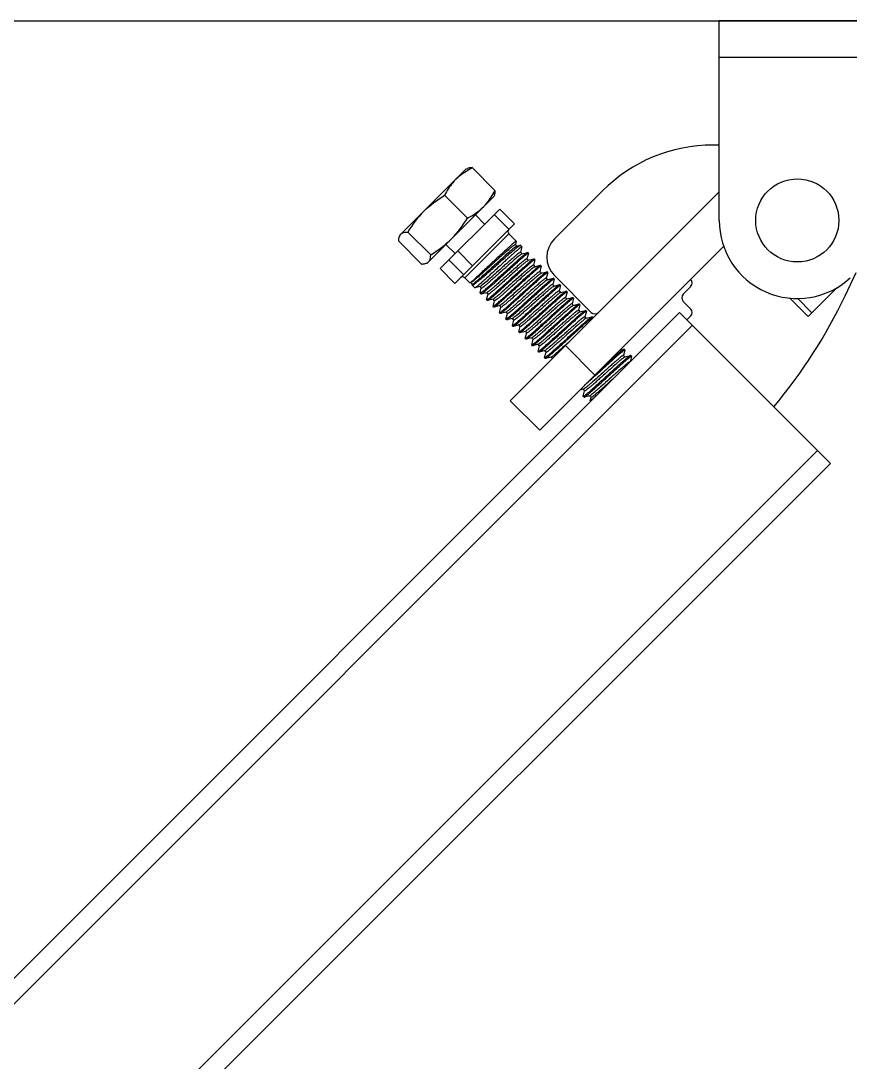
# Model space of a CAD drawing. Extents: x 27938 to 1507990, y 110129 to 923079.
# Drawn here: x 486542 to 487845, y 367902 to 369538 of the extents above; entities that cross this region are included whole.
import ezdxf

# ---------------------------------------------------------------- set-up
doc = ezdxf.new("R2010")
doc.units = 0
doc.header["$LTSCALE"] = 1000
doc.header["$MEASUREMENT"] = 0
doc.layers.add('BZ', color=2, linetype='Continuous')

msp = doc.modelspace()

# ---------------------------------------------------------------- linework, layer by layer
for p, q in [((487639.8, 369224.3), (487639.8, 369537.9)), ((488334.9, 369537.9), (487639.8, 369537.9)), ((487639.8, 369480.7), (488222.2, 369480.7)), ((487639.8, 369342.8), (487629.8, 369342.8)), ((487137.9, 369201.1), (487242, 369305.2)), ((487242, 369305.2), (487244.4, 369306.1)), ((487251.5, 369307.2), (487287.3, 369271.3)), ((487181.3, 369157.8), (487285.4, 369261.8)), ((487208.2, 369263.8), (487244, 369228)), ((487286.3, 369264.2), (487285.4, 369261.8)), ((487639.8, 369269.3), (487311.4, 368940.9)), ((487456.4, 369271), (487380.8, 369195.4)), ((487294.7, 369242.2), (487200.9, 369148.5)), ((487256.5, 369232.9), (487270.9, 369218.5)), ((487286.2, 369233.8), (487309.3, 369210.6)), ((487294.7, 369242.2), (487317.8, 369219.1)), ((487224.1, 369125.4), (487317.8, 369219.1)), ((487137.9, 369201.1), (487137.1, 369198.8)), ((487150.4, 369206.1), (487186.3, 369170.3)), ((487309.1, 369203.4), (487239.7, 369134.1)), ((487320.7, 369191.8), (487309.1, 369203.4)), ((487136, 369191.7), (487171.9, 369155.8)), ((487210.2, 369186.7), (487224.7, 369172.2)), ((487319.2, 369186.4), (487321.7, 369183.9)), ((487320.7, 369191.7), (487319.3, 369186.3)), ((487320.7, 369191.7), (487320.7, 369191.8)), ((487321.5, 369183.9), (487326.9, 369185.3)), ((487326.9, 369185.3), (487327.3, 369185.3)), ((487329.7, 369182.9), (487327.3, 369185.3)), ((487329.7, 369182.6), (487327.4, 369174.2)), ((487329.7, 369182.6), (487329.7, 369182.9)), ((487357.7, 368894.7), (487646.8, 369183.8)), ((487228.8, 369176.4), (487252, 369153.2)), ((487327.3, 369174.2), (487329.8, 369171.8)), ((487329.6, 369171.7), (487338.3, 369174)), ((487337.5, 369164.1), (487339.9, 369161.6)), ((487339.8, 369172.5), (487337.6, 369164.1)), ((487338.3, 369174), (487338.5, 369174)), ((487339.8, 369172.7), (487338.5, 369174)), ((487339.7, 369161.6), (487348.4, 369163.9)), ((487339.8, 369172.5), (487339.8, 369172.7)), ((487348.4, 369163.9), (487348.7, 369163.9)), ((487349.9, 369162.6), (487348.7, 369163.9)), ((487178.9, 369156.9), (487181.3, 369157.8)), ((487200.9, 369148.5), (487224.1, 369125.4)), ((487214.8, 369162.4), (487238, 369139.2)), ((487347.6, 369154), (487350, 369151.5)), ((487349.9, 369162.4), (487347.7, 369154)), ((487349.8, 369151.5), (487358.5, 369153.8)), ((487349.9, 369162.4), (487349.9, 369162.6)), ((487360.1, 369152.3), (487357.8, 369143.8)), ((487358.5, 369153.8), (487358.8, 369153.8)), ((487360, 369152.5), (487358.8, 369153.8)), ((487360.1, 369152.3), (487360, 369152.5)), ((487247.7, 369126), (487239.7, 369134.1)), ((487357.7, 369143.9), (487360.2, 369141.4)), ((487359.9, 369141.3), (487368.7, 369143.7)), ((487367.8, 369133.7), (487370.3, 369131.3)), ((487370.2, 369142.1), (487367.9, 369133.7)), ((487368.7, 369143.7), (487368.9, 369143.6)), ((487370.2, 369142.4), (487368.9, 369143.6)), ((487370.1, 369131.2), (487378.8, 369133.5)), ((487370.2, 369142.1), (487370.2, 369142.4)), ((487380.3, 369132), (487378, 369123.6)), ((487378.8, 369133.5), (487379, 369133.5)), ((487380.3, 369132.3), (487379, 369133.5)), ((487380.3, 369132), (487380.3, 369132.3)), ((487380.8, 369137.5), (487438.6, 369079.7)), ((487837.5, 369105.9), (487855, 369142.7)), ((487247.8, 369126), (487247.7, 369126)), ((487249.4, 369126.4), (487247.8, 369126)), ((487251.7, 369123.9), (487249.2, 369126.4)), ((487251.3, 369122.9), (487251.6, 369123.9)), ((487251.3, 369122.9), (487251.3, 369122.4)), ((487255.5, 369118.2), (487251.3, 369122.4)), ((487255.7, 369118.2), (487255.5, 369118.2)), ((487263.6, 369120.3), (487255.7, 369118.2)), ((487265.9, 369117.8), (487263.4, 369120.3)), ((487263.8, 369110.3), (487265.8, 369117.9)), ((487341.7, 369118.2), (487323.7, 369101.8)), ((487377.9, 369123.6), (487380.4, 369121.2)), ((487380.2, 369121.1), (487380.1, 369121.1)), ((487380.2, 369121.1), (487388.9, 369123.4)), ((487390.4, 369121.9), (487388.2, 369113.5)), ((487388.9, 369123.4), (487389.1, 369123.4)), ((487390.4, 369122.1), (487389.1, 369123.4)), ((487390.4, 369121.9), (487390.4, 369122.1)), ((487594.8, 369120.2), (487583.2, 369108.6)), ((487779.3, 369073.5), (487824.9, 369119)), ((487263.8, 369110.3), (487263.8, 369110)), ((487265.4, 369108.4), (487263.8, 369110)), ((487274.3, 369110.7), (487265.6, 369108.4)), ((487276.5, 369108.2), (487274.1, 369110.7)), ((487274.2, 369099.8), (487276.4, 369108.2)), ((487274.2, 369099.8), (487274.2, 369099.6)), ((487275.5, 369098.3), (487274.2, 369099.6)), ((487275.7, 369098.3), (487275.5, 369098.3)), ((487284.4, 369100.6), (487275.7, 369098.3)), ((487286.7, 369098.1), (487284.2, 369100.6)), ((487284.3, 369089.7), (487286.6, 369098.1)), ((487284.6, 369100.7), (487284.4, 369100.6)), ((487332.6, 369093), (487350.5, 369109.3)), ((487388.1, 369113.5), (487390.5, 369111)), ((487390.3, 369111), (487399, 369113.3)), ((487398.2, 369103.4), (487400.6, 369100.9)), ((487400.5, 369111.8), (487398.3, 369103.4)), ((487399, 369113.3), (487399.3, 369113.3)), ((487400.5, 369112), (487399.3, 369113.3)), ((487400.4, 369100.9), (487409.1, 369103.2)), ((487400.5, 369111.8), (487400.5, 369112)), ((487410.7, 369101.7), (487408.4, 369093.2)), ((487409.1, 369103.2), (487409.4, 369103.2)), ((487410.6, 369101.9), (487409.4, 369103.2)), ((487410.7, 369101.7), (487410.6, 369101.9)), ((487750.2, 369102.6), (487779.3, 369073.5)), ((487762.5, 369101.9), (487785.1, 369079.2)), ((487284.3, 369089.7), (487284.3, 369089.4)), ((487285.6, 369088.2), (487284.3, 369089.4)), ((487285.8, 369088.2), (487285.6, 369088.2)), ((487294.5, 369090.5), (487285.8, 369088.2)), ((487296.8, 369088), (487294.3, 369090.4)), ((487294.4, 369079.6), (487296.7, 369088)), ((487408.3, 369093.3), (487410.8, 369090.8)), ((487410.5, 369090.8), (487419.3, 369093.1)), ((487418.4, 369083.1), (487420.9, 369080.7)), ((487420.8, 369091.5), (487418.5, 369083.1)), ((487419.3, 369093.1), (487419.5, 369093.1)), ((487420.8, 369091.8), (487419.5, 369093.1)), ((487420.7, 369080.6), (487429.4, 369083)), ((487420.8, 369091.5), (487420.8, 369091.8)), ((487430.9, 369081.4), (487428.6, 369073)), ((487429.4, 369083), (487429.6, 369082.9)), ((487430.9, 369081.7), (487429.6, 369082.9)), ((487583.2, 369097.1), (487594.8, 369085.5)), ((485000.1, 366502.4), (487577.4, 369079.7)), ((487294.4, 369079.6), (487294.5, 369079.3)), ((487295.7, 369078.1), (487294.5, 369079.3)), ((487296, 369078), (487295.7, 369078.1)), ((487304.6, 369080.4), (487296, 369078)), ((487306.9, 369077.9), (487304.4, 369080.3)), ((487304.6, 369069.4), (487306.8, 369077.9)), ((487304.6, 369069.4), (487304.6, 369069.2)), ((487305.8, 369067.9), (487304.6, 369069.2)), ((487306.1, 369067.9), (487305.8, 369067.9)), ((487314.8, 369070.3), (487306.1, 369067.9)), ((487317, 369067.7), (487314.6, 369070.2)), ((487314.7, 369059.3), (487316.9, 369067.8)), ((487428.5, 369073), (487431, 369070.6)), ((487430.8, 369070.5), (487430.5, 369070.4)), ((487430.8, 369070.5), (487439.5, 369072.8)), ((487439.5, 369072.8), (487439.7, 369072.8)), ((487441, 369071.6), (487439.7, 369072.8)), ((487441, 369071.3), (487440.7, 369070.2)), ((487441, 369071.3), (487441, 369071.6)), ((487814.5, 368842.6), (487577.4, 369079.7)), ((487594.8, 369073.9), (487589, 369068.1)), ((485020.4, 366482.2), (487597.6, 369059.5)), ((487314.7, 369059.3), (487314.7, 369059.1)), ((487316, 369057.8), (487314.7, 369059.1)), ((487316.2, 369057.8), (487316, 369057.8)), ((487324.9, 369060.1), (487316.2, 369057.8)), ((487327.1, 369057.6), (487324.7, 369060.1)), ((487324.8, 369049.2), (487327, 369057.7)), ((487324.8, 369049.2), (487324.8, 369049)), ((487326.1, 369047.7), (487324.8, 369049)), ((487335, 369050), (487326.3, 369047.7)), ((487337.2, 369047.5), (487334.8, 369050)), ((487326.3, 369047.7), (487326.1, 369047.7)), ((487334.9, 369039.1), (487337.2, 369047.5)), ((487334.9, 369039.1), (487334.9, 369038.8)), ((487336.2, 369037.6), (487334.9, 369038.8)), ((487336.4, 369037.6), (487336.2, 369037.6)), ((487345.1, 369039.9), (487336.4, 369037.6)), ((487347.4, 369037.4), (487344.9, 369039.8)), ((487345, 369029), (487347.3, 369037.4)), ((487345.4, 369040), (487345.1, 369039.9)), ((487345, 369029), (487345, 369028.7)), ((487346.3, 369027.5), (487345, 369028.7)), ((487346.6, 369027.4), (487346.3, 369027.5)), ((487355.2, 369029.8), (487346.6, 369027.4)), ((487357.5, 369027.3), (487355, 369029.7)), ((487355.1, 369018.8), (487357.4, 369027.3)), ((487355.1, 369018.8), (487355.2, 369018.6)), ((487356.4, 369017.3), (487355.2, 369018.6)), ((487356.7, 369017.3), (487356.4, 369017.3)), ((487365.4, 369019.7), (487356.7, 369017.3)), ((487367.6, 369017.2), (487365.2, 369019.6)), ((487365.3, 369008.7), (487367.5, 369017.2)), ((487444.4, 368981.4), (487398.1, 369027.7)), ((487483.5, 369020.5), (487484.7, 369020.8)), ((487484.7, 369020.8), (487490.1, 369022.2)), ((487491.6, 369020.7), (487489.3, 369012.3)), ((487490.1, 369022.2), (487490.3, 369022.2)), ((487491.6, 369021), (487490.3, 369022.2)), ((487491.6, 369020.7), (487491.6, 369021)), ((487365.3, 369008.7), (487365.3, 369008.5)), ((487366.5, 369007.2), (487365.3, 369008.5)), ((487366.8, 369007.2), (487366.5, 369007.2)), ((487375.5, 369009.5), (487366.8, 369007.2)), ((487377.6, 369007.1), (487375.3, 369009.5)), ((487489.3, 369012.3), (487491.7, 369009.9)), ((487491.5, 369009.8), (487500.2, 369012.1)), ((487501.7, 369010.6), (487499.5, 369002.2)), ((487500.2, 369012.1), (487500, 369012.1)), ((487500.4, 369012.1), (487500.2, 369012.1)), ((487501.7, 369010.8), (487500.4, 369012.1)), ((487501.7, 369010.8), (487501.7, 369010.6)), ((487463.1, 368996.7), (487446.2, 368981.3)), ((487452.6, 368989.6), (487461.8, 368998)), ((487446.2, 368981.3), (487445.2, 368980.5)), ((487426.1, 368958.9), (487420.4, 368957.4)), ((487428.3, 368956.4), (487425.9, 368958.9)), ((487426, 368948), (487428.2, 368956.5)), ((487357.7, 368894.7), (487311.4, 368940.9)), ((487426, 368947.8), (487426, 368948)), ((487427.3, 368946.5), (487426, 368947.8)), ((487427.3, 368946.5), (487427.5, 368946.5)), ((487436.2, 368948.8), (487427.5, 368946.5)), ((487438.4, 368946.3), (487436, 368948.8)), ((487436.4, 368948.9), (487436.2, 368948.8)), ((487436.9, 368941), (487438.4, 368946.3)), ((487436.9, 368941), (487437, 368940.9)), ((487438.6, 368940.9), (487437, 368940.9)), ((485217, 366285.6), (487794.2, 368862.9)), ((485237.2, 366265.4), (487814.5, 368842.6))]:
    msp.add_line(p, q)
msp.add_circle((487762.4, 369224.3), 65.3)
for centre, radius, start, end in [((487629.9, 369097.5), 245.3, 90.0086, 135), ((487762.4, 369224.3), 122.7, 180, 312.6204), ((487312.6, 369206.9), 4.91, 135, 225), ((487409.7, 369166.5), 40.9, 135, 225), ((487236.2, 369130.6), 4.91, 45, 135), ((487589, 369126), 8.18, 315, 45), ((487589, 369102.9), 8.18, 135, 225), ((487098.9, 369457), 817.8, 320.0192, 334.5723), ((487589, 369079.7), 8.18, 315, 45), ((487444.4, 369085.5), 8.18, 225, 315), ((484462.9, 372319.8), 4410.1, 311.7193, 311.8446), ((489333.5, 366938.8), 2782.7, 132.0736, 132.2686)]:
    msp.add_arc(centre, radius, start, end)
for points, knots in [([(487226.1, 369289.3), (487227.9, 369291.1), (487235.6, 369298.1), (487244.5, 369303.6), (487251.5, 369307.2)], [0, 0, 0, 0, 0.248254, 1, 1, 1, 1]), ([(487251.5, 369307.2), (487250.8, 369307.1), (487248.4, 369307), (487246, 369306.7), (487244.3, 369306.1)], [0, 0, 0, 0, 0.270862, 1, 1, 1, 1]), ([(487226.1, 369289.3), (487224.2, 369287.4), (487217.2, 369279.7), (487211.7, 369270.8), (487208.2, 369263.8)], [0, 0, 0, 0, 0.248254, 1, 1, 1, 1]), ([(487269.4, 369245.9), (487271.3, 369247.7), (487278.3, 369255.4), (487283.8, 369264.3), (487287.3, 369271.3)], [0, 0, 0, 0, 0.248254, 1, 1, 1, 1]), ([(487287.3, 369271.3), (487287.3, 369270.6), (487287.2, 369268.2), (487286.8, 369265.8), (487286.2, 369264.2)], [0, 0, 0, 0, 0.270862, 1, 1, 1, 1]), ([(487244, 369228), (487246.4, 369229.2), (487255.5, 369234.1), (487263.9, 369240.4), (487269.4, 369245.9)], [0, 0, 0, 0, 0.25305, 1, 1, 1, 1]), ([(487136, 369191.7), (487136, 369192.3), (487136.1, 369194.8), (487136.5, 369197.2), (487137.1, 369198.8)], [0, 0, 0, 0, 0.270862, 1, 1, 1, 1]), ([(487137.1, 369198.8), (487137.2, 369199.2), (487137.8, 369200.6), (487138.7, 369201.9), (487139.5, 369202.7)], [0, 0, 0, 0, 0.261173, 1, 1, 1, 1]), ([(487139.5, 369202.7), (487140.1, 369203.3), (487143.3, 369205.6), (487147.4, 369206.1), (487150.4, 369206.1)], [0, 0, 0, 0, 0.22235, 1, 1, 1, 1]), ([(487319.2, 369186.4), (487319.1, 369186.4), (487318.7, 369186.3), (487318.2, 369186), (487317.2, 369185.4), (487315.4, 369184.1), (487312.5, 369181.7), (487308.3, 369178.1), (487303.3, 369173.7), (487297.6, 369168.6), (487291.4, 369163), (487285, 369157.2), (487278.6, 369151.4), (487272.4, 369145.8), (487266.6, 369140.7), (487261.5, 369136.1), (487257.1, 369132.3), (487253.6, 369129.4), (487251.2, 369127.5), (487249.9, 369126.6), (487249.4, 369126.4)], [0, 0, 0, 0, 0.003403, 0.010859, 0.022763, 0.03908, 0.084361, 0.145013, 0.218706, 0.302631, 0.393625, 0.488307, 0.583205, 0.674888, 0.760095, 0.835845, 0.89954, 0.949057, 0.982826, 1, 1, 1, 1]), ([(487320.6, 369183.5), (487319.9, 369183), (487318.1, 369181.7), (487313.3, 369177.8), (487305.5, 369170.9), (487294.6, 369161.1), (487284.7, 369152.1), (487276.6, 369144.8), (487270.9, 369139.7), (487265.7, 369135), (487261.2, 369131.1), (487257.5, 369127.9), (487254.9, 369125.9), (487253.4, 369124.7), (487252.6, 369124.2), (487252.1, 369123.9), (487251.7, 369123.9), (487251.7, 369123.9)], [0, 0, 0, 0, 0.028596, 0.073027, 0.202674, 0.370878, 0.554611, 0.644603, 0.729354, 0.806116, 0.872445, 0.926278, 0.966, 0.980209, 0.990539, 0.997006, 1, 1, 1, 1]), ([(487320.7, 369191.8), (487320.7, 369191.9), (487320.4, 369191.8), (487320, 369191.5), (487319.2, 369191), (487317.9, 369189.9), (487315.6, 369188), (487312.3, 369185), (487308.2, 369181.4), (487303.5, 369177), (487298.3, 369172.2), (487294.6, 369168.8), (487292.7, 369167.1)], [0, 0, 0, 0, 0.005961, 0.020019, 0.042763, 0.074169, 0.16218, 0.281779, 0.42973, 0.601989, 0.793845, 1, 1, 1, 1]), ([(487298.2, 369161.6), (487301.7, 369164.7), (487308, 369170.3), (487315.6, 369176.8), (487320.6, 369180.9), (487323.3, 369183.1), (487325.3, 369184.5), (487326.5, 369185.2), (487326.9, 369185.3)], [0, 0, 0, 0, 0.372718, 0.681061, 0.801832, 0.896452, 0.962849, 1, 1, 1, 1]), ([(487329.7, 369182.9), (487329.6, 369182.9), (487329.3, 369182.9), (487328.9, 369182.6), (487328.1, 369182.1), (487326.7, 369181.1), (487324.4, 369179.2), (487321, 369176.3), (487316.9, 369172.7), (487312.1, 369168.4), (487306.8, 369163.7), (487303.1, 369160.3), (487301.2, 369158.6)], [0, 0, 0, 0, 0.00672, 0.021093, 0.043999, 0.075491, 0.163523, 0.283007, 0.430749, 0.60272, 0.794233, 1, 1, 1, 1]), ([(487321.5, 369183.9), (487321.4, 369183.8), (487321.1, 369183.7), (487320.9, 369183.6), (487320.6, 369183.5)], [0, 0, 0, 0, 0.181453, 1, 1, 1, 1]), ([(487182.8, 369159.3), (487183.4, 369159.9), (487185.8, 369163.1), (487186.2, 369167.2), (487186.3, 369170.3)], [0, 0, 0, 0, 0.22235, 1, 1, 1, 1]), ([(487292.7, 369167.1), (487287.5, 369162.2), (487279.8, 369155), (487269.8, 369145.6), (487263.1, 369139.4), (487257.4, 369134.1), (487253.3, 369130.5), (487250.8, 369128.2), (487249.4, 369127.1), (487248.5, 369126.4), (487248, 369126.1), (487247.8, 369126)], [0, 0, 0, 0, 0.352343, 0.521286, 0.674411, 0.804337, 0.904804, 0.942423, 0.971006, 0.990237, 1, 1, 1, 1]), ([(487327.3, 369174.2), (487327.3, 369174.3), (487326.9, 369174.2), (487326.1, 369173.8), (487324.4, 369172.6), (487321.7, 369170.5), (487318.2, 369167.5), (487314, 369163.9), (487309.1, 369159.6), (487303.8, 369154.9), (487296.4, 369148.3), (487287.4, 369140.1), (487277.6, 369131.5), (487270.6, 369125.4), (487266.4, 369122.1), (487264.9, 369121), (487264.2, 369120.6)], [0, 0, 0, 0, 0.003326, 0.010207, 0.036006, 0.077506, 0.133409, 0.201849, 0.280515, 0.366741, 0.457609, 0.640942, 0.80605, 0.931108, 0.973278, 1, 1, 1, 1]), ([(487328.7, 369171.3), (487328, 369170.8), (487326.3, 369169.6), (487322, 369166.1), (487314.9, 369159.9), (487305, 369151.2), (487296, 369143.1), (487288.7, 369136.6), (487283.5, 369132), (487278.8, 369127.8), (487274.7, 369124.3), (487271.3, 369121.4), (487268.7, 369119.4), (487267.1, 369118.2), (487266.3, 369117.8), (487265.9, 369117.8), (487265.9, 369117.8)], [0, 0, 0, 0, 0.02987, 0.074864, 0.204049, 0.370755, 0.553129, 0.642736, 0.727349, 0.804209, 0.870824, 0.925059, 0.965214, 0.990129, 0.996773, 1, 1, 1, 1]), ([(487337.5, 369164.1), (487337.4, 369164.2), (487337, 369164.1), (487336.2, 369163.6), (487334.4, 369162.4), (487331.6, 369160.1), (487327.9, 369157), (487323.5, 369153.2), (487318.4, 369148.7), (487312.9, 369143.9), (487305.3, 369137), (487297.7, 369130.3), (487290.5, 369123.8), (487285.7, 369119.7), (487281.6, 369116.2), (487278.4, 369113.5), (487276.1, 369111.8), (487274.8, 369110.9), (487274.3, 369110.7)], [0, 0, 0, 0, 0.003454, 0.01069, 0.03788, 0.081592, 0.14037, 0.212137, 0.294327, 0.383985, 0.477885, 0.664852, 0.751185, 0.82854, 0.894141, 0.945652, 0.981282, 1, 1, 1, 1]), ([(487310, 369149.8), (487313.4, 369153), (487318.5, 369157.5), (487324.8, 369163.2), (487328.9, 369166.7), (487332.3, 369169.6), (487335, 369171.8), (487336.9, 369173.2), (487337.9, 369173.9), (487338.3, 369174)], [0, 0, 0, 0, 0.377224, 0.54287, 0.687753, 0.808376, 0.901881, 0.966123, 1, 1, 1, 1]), ([(487339.8, 369172.7), (487339.7, 369172.8), (487339.4, 369172.7), (487338.6, 369172.3), (487337, 369171.1), (487334.5, 369169.1), (487331.1, 369166.2), (487326.9, 369162.6), (487322.2, 369158.4), (487316.9, 369153.6), (487313.2, 369150.2), (487311.3, 369148.5)], [0, 0, 0, 0, 0.006764, 0.021168, 0.075586, 0.163643, 0.283139, 0.43087, 0.602811, 0.794278, 1, 1, 1, 1]), ([(487320.2, 369139.7), (487323.6, 369142.8), (487328.6, 369147.3), (487335, 369153), (487339, 369156.6), (487342.4, 369159.5), (487345.1, 369161.7), (487347, 369163.1), (487348, 369163.8), (487348.4, 369163.9)], [0, 0, 0, 0, 0.377469, 0.543191, 0.688109, 0.808726, 0.902172, 0.966298, 1, 1, 1, 1]), ([(487349.9, 369162.6), (487349.9, 369162.7), (487349.5, 369162.6), (487349.1, 369162.4), (487348.3, 369161.9), (487346.9, 369160.9), (487344.6, 369159), (487341.2, 369156.1), (487337.1, 369152.5), (487332.3, 369148.2), (487327, 369143.5), (487323.3, 369140.1), (487321.4, 369138.4)], [0, 0, 0, 0, 0.006769, 0.021177, 0.044114, 0.075625, 0.163681, 0.283172, 0.430898, 0.602836, 0.794292, 1, 1, 1, 1]), ([(487329.6, 369171.7), (487329.5, 369171.7), (487329.2, 369171.6), (487328.9, 369171.4), (487328.7, 369171.3)], [0, 0, 0, 0, 0.180154, 1, 1, 1, 1]), ([(487171.9, 369155.8), (487172.5, 369155.8), (487174.9, 369155.9), (487177.3, 369156.3), (487179, 369156.9)], [0, 0, 0, 0, 0.270862, 1, 1, 1, 1]), ([(487179, 369156.9), (487179.4, 369157.1), (487180.8, 369157.6), (487182, 369158.5), (487182.8, 369159.3)], [0, 0, 0, 0, 0.261173, 1, 1, 1, 1]), ([(487251.3, 369122.4), (487251.4, 369122.3), (487252, 369122.4), (487252.9, 369122.9), (487254.2, 369123.8), (487256.8, 369125.7), (487261, 369129.1), (487267, 369134.1), (487274, 369140.2), (487281.8, 369147.1), (487290, 369154.3), (487295.5, 369159.2), (487298.2, 369161.6)], [0, 0, 0, 0, 0.007718, 0.024092, 0.050069, 0.085552, 0.183385, 0.312896, 0.467567, 0.639554, 0.820094, 1, 1, 1, 1]), ([(487301.2, 369158.6), (487296, 369153.8), (487288.3, 369146.7), (487278.3, 369137.6), (487271.6, 369131.5), (487265.8, 369126.3), (487261.6, 369122.7), (487259, 369120.5), (487257.6, 369119.4), (487256.5, 369118.6), (487256, 369118.3), (487255.7, 369118.2)], [0, 0, 0, 0, 0.348378, 0.515751, 0.667951, 0.797828, 0.899283, 0.937823, 0.967619, 0.988371, 1, 1, 1, 1]), ([(487263.8, 369110), (487263.9, 369109.9), (487264.5, 369110.1), (487265.2, 369110.5), (487266.6, 369111.5), (487268.2, 369112.8), (487270.4, 369114.5), (487273.9, 369117.5), (487279.1, 369122), (487286, 369128.2), (487293.7, 369135.1), (487301.8, 369142.4), (487307.2, 369147.4), (487310, 369149.8)], [0, 0, 0, 0, 0.006963, 0.023033, 0.048864, 0.084278, 0.128882, 0.182131, 0.311785, 0.466682, 0.638948, 0.819791, 1, 1, 1, 1]), ([(487311.3, 369148.5), (487306.1, 369143.8), (487298.4, 369136.8), (487288.4, 369127.7), (487281.6, 369121.6), (487275.8, 369116.4), (487271.2, 369112.5), (487268.2, 369110), (487266.4, 369108.8), (487265.8, 369108.5), (487265.6, 369108.4)], [0, 0, 0, 0, 0.34673, 0.51345, 0.665272, 0.795129, 0.896992, 0.966206, 0.987594, 1, 1, 1, 1]), ([(487339.7, 369161.6), (487339.2, 369161.5), (487338, 369160.6), (487335.6, 369158.9), (487332.4, 369156.1), (487328.3, 369152.7), (487323.5, 369148.5), (487316.3, 369142.1), (487308.7, 369135.3), (487301.1, 369128.5), (487295.6, 369123.6), (487290.6, 369119.1), (487286.1, 369115.3), (487282.4, 369112.2), (487279.6, 369110), (487277.8, 369108.7), (487277, 369108.2), (487276.6, 369108.2), (487276.5, 369108.2)], [0, 0, 0, 0, 0.01868, 0.054279, 0.105765, 0.171349, 0.248696, 0.335028, 0.522011, 0.615926, 0.705601, 0.787808, 0.859593, 0.918386, 0.962109, 0.989307, 0.996546, 1, 1, 1, 1]), ([(487347.6, 369154), (487347.5, 369154), (487347.2, 369154), (487346.3, 369153.5), (487344.5, 369152.3), (487341.8, 369150.1), (487338.2, 369147.1), (487333.9, 369143.3), (487328.9, 369139), (487323.5, 369134.2), (487316, 369127.5), (487306.9, 369119.3), (487298.3, 369111.7), (487292.4, 369106.6), (487289, 369103.8), (487286.5, 369101.9), (487285.2, 369100.9), (487284.6, 369100.7)], [0, 0, 0, 0, 0.0034, 0.010481, 0.037064, 0.079814, 0.137351, 0.207694, 0.288393, 0.376621, 0.469285, 0.654869, 0.819322, 0.88628, 0.93982, 0.978116, 1, 1, 1, 1]), ([(487349.1, 369151.1), (487348.4, 369150.7), (487346.8, 369149.5), (487342.5, 369146.1), (487335.5, 369140.1), (487325.8, 369131.4), (487316.9, 369123.4), (487309.6, 369116.9), (487304.4, 369112.3), (487299.7, 369108.2), (487295.5, 369104.6), (487292.1, 369101.7), (487289.5, 369099.7), (487287.9, 369098.5), (487287, 369098.1), (487286.7, 369098), (487286.7, 369098.1)], [0, 0, 0, 0, 0.028607, 0.072452, 0.199893, 0.36582, 0.548462, 0.638549, 0.723814, 0.801433, 0.868843, 0.923828, 0.964605, 0.989945, 0.99671, 1, 1, 1, 1]), ([(487330.3, 369129.5), (487333.7, 369132.7), (487338.7, 369137.2), (487345.1, 369142.9), (487349.2, 369146.5), (487352.5, 369149.4), (487355.2, 369151.6), (487357.1, 369153), (487358.1, 369153.7), (487358.5, 369153.8)], [0, 0, 0, 0, 0.377471, 0.543199, 0.68812, 0.808735, 0.902176, 0.966298, 1, 1, 1, 1]), ([(487360, 369152.5), (487360, 369152.6), (487359.7, 369152.5), (487358.9, 369152.1), (487357.2, 369150.9), (487354.7, 369148.9), (487351.3, 369146), (487347.2, 369142.4), (487342.4, 369138.1), (487337.1, 369133.3), (487333.4, 369130), (487331.5, 369128.3)], [0, 0, 0, 0, 0.006751, 0.021138, 0.075529, 0.163569, 0.283057, 0.430793, 0.602755, 0.79425, 1, 1, 1, 1]), ([(487349.8, 369151.5), (487349.8, 369151.5), (487349.5, 369151.4), (487349.3, 369151.2), (487349.1, 369151.1)], [0, 0, 0, 0, 0.185393, 1, 1, 1, 1]), ([(487274.2, 369099.6), (487274.3, 369099.5), (487274.9, 369099.7), (487275.6, 369100.2), (487276.9, 369101.1), (487278.6, 369102.4), (487280.7, 369104.2), (487284.2, 369107.2), (487289.4, 369111.7), (487296.3, 369118), (487304, 369124.9), (487312, 369132.2), (487317.4, 369137.2), (487320.2, 369139.7)], [0, 0, 0, 0, 0.006649, 0.022591, 0.048358, 0.08374, 0.128335, 0.181594, 0.311309, 0.466309, 0.638694, 0.819661, 1, 1, 1, 1]), ([(487321.4, 369138.4), (487316.2, 369133.7), (487308.5, 369126.6), (487298.5, 369117.6), (487291.8, 369111.5), (487285.9, 369106.3), (487281.3, 369102.4), (487278.3, 369099.9), (487276.6, 369098.7), (487276, 369098.3), (487275.7, 369098.3)], [0, 0, 0, 0, 0.346741, 0.513465, 0.665282, 0.795135, 0.896996, 0.966208, 0.987595, 1, 1, 1, 1]), ([(487357.7, 369143.9), (487357.6, 369143.9), (487357.3, 369143.9), (487356.5, 369143.4), (487354.7, 369142.2), (487352.1, 369140.1), (487348.5, 369137.1), (487344.3, 369133.4), (487339.4, 369129.2), (487334.1, 369124.4), (487326.6, 369117.8), (487317.6, 369109.7), (487309, 369102.1), (487303, 369096.9), (487299.6, 369094), (487297, 369092), (487295.5, 369091), (487294.9, 369090.7)], [0, 0, 0, 0, 0.003357, 0.010314, 0.036413, 0.078396, 0.134939, 0.204143, 0.283646, 0.370725, 0.462392, 0.646848, 0.81189, 0.879926, 0.93509, 0.975533, 1, 1, 1, 1]), ([(487359.4, 369141.1), (487358.8, 369140.8), (487357.3, 369139.7), (487354.6, 369137.6), (487351.1, 369134.6), (487345.1, 369129.4), (487336.5, 369121.8), (487327.5, 369113.8), (487320.1, 369107.2), (487314.9, 369102.5), (487310.1, 369098.3), (487305.8, 369094.6), (487302.3, 369091.7), (487299.7, 369089.6), (487298, 369088.4), (487297.2, 369088), (487296.8, 369087.9), (487296.8, 369088)], [0, 0, 0, 0, 0.026094, 0.067879, 0.124054, 0.192759, 0.358157, 0.5419, 0.632944, 0.719307, 0.798065, 0.866559, 0.922485, 0.963991, 0.989789, 0.996669, 1, 1, 1, 1]), ([(487367.8, 369133.7), (487367.7, 369133.8), (487367.2, 369133.7), (487366.6, 369133.3), (487365.4, 369132.5), (487363.2, 369130.8), (487359.7, 369127.9), (487354.7, 369123.6), (487348.7, 369118.3), (487342.1, 369112.5), (487335.2, 369106.3), (487330.6, 369102.1), (487328.3, 369100.1)], [0, 0, 0, 0, 0.007187, 0.023409, 0.049389, 0.084973, 0.183182, 0.313164, 0.468251, 0.640433, 0.820786, 1, 1, 1, 1]), ([(487370.1, 369131.2), (487369.5, 369131.1), (487367.9, 369129.9), (487365.1, 369127.8), (487361.1, 369124.4), (487356, 369120), (487350.2, 369114.9), (487341.7, 369107.3), (487335.2, 369101.5), (487330.8, 369097.5)], [0, 0, 0, 0, 0.036102, 0.107011, 0.209882, 0.340038, 0.491461, 0.657121, 1, 1, 1, 1]), ([(487340.4, 369119.4), (487343.9, 369122.6), (487348.9, 369127.1), (487355.2, 369132.8), (487359.3, 369136.3), (487362.7, 369139.2), (487365.3, 369141.5), (487367.2, 369142.8), (487368.3, 369143.6), (487368.7, 369143.7)], [0, 0, 0, 0, 0.377474, 0.5432, 0.688119, 0.808732, 0.902174, 0.966298, 1, 1, 1, 1]), ([(487370.2, 369142.4), (487370.1, 369142.4), (487369.8, 369142.4), (487369.3, 369142.1), (487368.6, 369141.7), (487367.2, 369140.6), (487364.8, 369138.7), (487361.4, 369135.9), (487357.3, 369132.2), (487352.5, 369128), (487347.2, 369123.2), (487343.6, 369119.9), (487341.7, 369118.2)], [0, 0, 0, 0, 0.00677, 0.021179, 0.044118, 0.075631, 0.163692, 0.283187, 0.430912, 0.602844, 0.794295, 1, 1, 1, 1]), ([(487350.5, 369109.3), (487354, 369112.5), (487359, 369117), (487365.4, 369122.7), (487369.4, 369126.2), (487372.8, 369129.1), (487375.5, 369131.3), (487377.3, 369132.7), (487378.4, 369133.4), (487378.8, 369133.5)], [0, 0, 0, 0, 0.377469, 0.543192, 0.688111, 0.808729, 0.902174, 0.966298, 1, 1, 1, 1]), ([(487380.3, 369132.3), (487380.2, 369132.3), (487379.9, 369132.3), (487379.1, 369131.8), (487377.5, 369130.7), (487375, 369128.6), (487371.6, 369125.7), (487367.4, 369122.1), (487362.6, 369117.9), (487357.4, 369113.1), (487353.7, 369109.8), (487351.8, 369108)], [0, 0, 0, 0, 0.006764, 0.021166, 0.075581, 0.163632, 0.283123, 0.430854, 0.602802, 0.794275, 1, 1, 1, 1]), ([(487359.9, 369141.3), (487359.9, 369141.3), (487359.7, 369141.3), (487359.6, 369141.2), (487359.4, 369141.1)], [0, 0, 0, 0, 0.197861, 1, 1, 1, 1]), ([(487264.2, 369120.6), (487264.2, 369120.6), (487264, 369120.5), (487263.8, 369120.4), (487263.6, 369120.3)], [0, 0, 0, 0, 0.308118, 1, 1, 1, 1]), ([(487284.3, 369089.4), (487284.4, 369089.3), (487285, 369089.6), (487285.7, 369090), (487287, 369091), (487288.7, 369092.3), (487290.8, 369094.1), (487294.3, 369097.1), (487299.5, 369101.6), (487306.4, 369107.8), (487314.1, 369114.8), (487322.1, 369122.1), (487327.6, 369127.1), (487330.3, 369129.5)], [0, 0, 0, 0, 0.006666, 0.022627, 0.048408, 0.083802, 0.128405, 0.181668, 0.311381, 0.466366, 0.638733, 0.819684, 1, 1, 1, 1]), ([(487331.5, 369128.3), (487326.3, 369123.5), (487318.6, 369116.5), (487308.6, 369107.5), (487301.9, 369101.4), (487296.1, 369096.2), (487291.4, 369092.2), (487288.4, 369089.8), (487286.7, 369088.6), (487286.1, 369088.2), (487285.8, 369088.2)], [0, 0, 0, 0, 0.346731, 0.513454, 0.665274, 0.795126, 0.896989, 0.966206, 0.987594, 1, 1, 1, 1]), ([(487294.5, 369079.3), (487294.5, 369079.2), (487295.1, 369079.5), (487295.8, 369079.9), (487297.2, 369080.9), (487298.8, 369082.2), (487300.9, 369083.9), (487304.4, 369086.9), (487309.6, 369091.5), (487316.5, 369097.7), (487324.2, 369104.7), (487332.2, 369112), (487337.7, 369117), (487340.4, 369119.4)], [0, 0, 0, 0, 0.006653, 0.022601, 0.048372, 0.083758, 0.128357, 0.181617, 0.311328, 0.466323, 0.638705, 0.819669, 1, 1, 1, 1]), ([(487377.9, 369123.6), (487377.9, 369123.7), (487377.6, 369123.6), (487376.7, 369123.2), (487375.1, 369122.1), (487372.5, 369120), (487369.1, 369117.2), (487365, 369113.6), (487360.3, 369109.5), (487355.2, 369105), (487347.9, 369098.5), (487339, 369090.5), (487329.3, 369081.8), (487322.3, 369075.8), (487318, 369072.3), (487316.3, 369071.1), (487315.6, 369070.7)], [0, 0, 0, 0, 0.003275, 0.01, 0.035178, 0.075698, 0.130349, 0.197374, 0.27459, 0.359464, 0.449211, 0.631458, 0.797569, 0.925917, 0.970495, 1, 1, 1, 1]), ([(487380.1, 369121.1), (487379.5, 369120.9), (487378.2, 369119.9), (487375.7, 369118.1), (487372.4, 369115.3), (487368.3, 369111.8), (487363.5, 369107.6), (487356.3, 369101.2), (487348.8, 369094.4), (487341.2, 369087.7), (487335.8, 369082.8), (487330.8, 369078.5), (487326.4, 369074.7), (487322.8, 369071.6), (487320.1, 369069.5), (487318.3, 369068.2), (487317.4, 369067.7), (487317.1, 369067.7), (487317, 369067.7)], [0, 0, 0, 0, 0.02094, 0.058446, 0.111386, 0.177943, 0.255788, 0.342174, 0.52817, 0.621201, 0.709853, 0.790993, 0.861757, 0.919661, 0.962695, 0.989457, 0.996584, 1, 1, 1, 1]), ([(487360.6, 369099.2), (487364.1, 369102.3), (487369.1, 369106.9), (487375.5, 369112.6), (487379.5, 369116.1), (487382.9, 369119), (487385.6, 369121.2), (487387.5, 369122.6), (487388.5, 369123.3), (487388.9, 369123.4)], [0, 0, 0, 0, 0.377475, 0.543203, 0.688123, 0.808736, 0.902176, 0.966298, 1, 1, 1, 1]), ([(487390.4, 369122.1), (487390.3, 369122.2), (487390, 369122.1), (487389.2, 369121.7), (487387.6, 369120.5), (487385.1, 369118.5), (487381.7, 369115.6), (487377.5, 369112), (487372.8, 369107.8), (487367.5, 369103), (487363.8, 369099.7), (487361.9, 369097.9)], [0, 0, 0, 0, 0.006753, 0.021141, 0.075535, 0.163578, 0.283068, 0.430803, 0.602762, 0.794253, 1, 1, 1, 1]), ([(487265.6, 369108.4), (487265.5, 369108.4), (487265.5, 369108.4), (487265.4, 369108.4), (487265.4, 369108.4)], [0, 0, 0, 0, 0.601135, 1, 1, 1, 1]), ([(487323.7, 369101.8), (487320.3, 369098.7), (487315.4, 369094.3), (487309.1, 369088.7), (487305.2, 369085.2), (487301.8, 369082.4), (487299.2, 369080.2), (487297.4, 369078.8), (487296.4, 369078.1), (487296, 369078)], [0, 0, 0, 0, 0.37799, 0.543633, 0.688373, 0.808786, 0.902082, 0.966176, 1, 1, 1, 1]), ([(487328.3, 369100.1), (487325.4, 369097.5), (487320.2, 369092.9), (487313.9, 369087.4), (487309.8, 369084), (487307.6, 369082.2), (487305.9, 369081.1), (487305, 369080.5), (487304.6, 369080.4)], [0, 0, 0, 0, 0.374071, 0.682548, 0.803098, 0.897367, 0.963332, 1, 1, 1, 1]), ([(487351.8, 369108), (487346.6, 369103.3), (487338.9, 369096.3), (487328.9, 369087.2), (487322.1, 369081.1), (487316.3, 369076), (487311.7, 369072), (487308.6, 369069.5), (487306.9, 369068.3), (487306.3, 369068), (487306.1, 369067.9)], [0, 0, 0, 0, 0.346742, 0.513466, 0.665282, 0.795133, 0.896995, 0.966208, 0.987595, 1, 1, 1, 1]), ([(487330.8, 369097.5), (487327.7, 369094.8), (487323.3, 369090.9), (487317.7, 369086), (487314.3, 369083.1), (487311.5, 369080.8), (487309.2, 369079), (487308, 369078.2), (487307, 369077.7), (487306.9, 369077.9)], [0, 0, 0, 0, 0.397555, 0.569298, 0.716744, 0.835965, 0.923877, 0.978429, 1, 1, 1, 1]), ([(487314.7, 369059.1), (487314.8, 369059), (487315.3, 369059.2), (487316.1, 369059.7), (487317.4, 369060.6), (487319.1, 369062), (487321.2, 369063.7), (487324.7, 369066.7), (487329.9, 369071.3), (487336.8, 369077.5), (487344.4, 369084.4), (487352.5, 369091.8), (487357.9, 369096.7), (487360.6, 369099.2)], [0, 0, 0, 0, 0.006667, 0.022629, 0.048411, 0.083807, 0.128411, 0.181675, 0.311387, 0.466369, 0.638735, 0.819685, 1, 1, 1, 1]), ([(487361.9, 369097.9), (487356.7, 369093.2), (487349, 369086.2), (487339, 369077.1), (487332.2, 369071), (487326.4, 369065.8), (487321.8, 369061.9), (487318.8, 369059.4), (487317, 369058.2), (487316.4, 369057.9), (487316.2, 369057.8)], [0, 0, 0, 0, 0.346729, 0.513451, 0.665273, 0.795127, 0.896989, 0.966206, 0.987594, 1, 1, 1, 1]), ([(487388.1, 369113.5), (487388, 369113.6), (487387.6, 369113.5), (487386.8, 369113), (487385, 369111.8), (487382.2, 369109.5), (487378.5, 369106.4), (487374, 369102.6), (487369, 369098.1), (487363.5, 369093.3), (487355.9, 369086.4), (487348.3, 369079.7), (487341.1, 369073.2), (487336.3, 369069.1), (487332.2, 369065.6), (487329, 369062.9), (487326.6, 369061.2), (487325.4, 369060.3), (487324.9, 369060.1)], [0, 0, 0, 0, 0.003453, 0.010691, 0.037881, 0.081592, 0.14037, 0.212138, 0.294327, 0.383985, 0.477885, 0.664851, 0.751185, 0.82854, 0.894141, 0.945651, 0.981282, 1, 1, 1, 1]), ([(487390.3, 369111), (487389.8, 369110.9), (487388.5, 369110), (487386.2, 369108.3), (487383, 369105.5), (487378.9, 369102.1), (487374.1, 369097.9), (487366.9, 369091.5), (487359.3, 369084.7), (487351.7, 369077.9), (487346.2, 369073), (487341.1, 369068.5), (487336.7, 369064.7), (487333, 369061.6), (487330.2, 369059.4), (487328.4, 369058.1), (487327.6, 369057.6), (487327.2, 369057.6), (487327.1, 369057.6)], [0, 0, 0, 0, 0.01868, 0.054278, 0.105765, 0.171349, 0.248696, 0.335028, 0.522011, 0.615926, 0.705601, 0.787809, 0.859594, 0.918387, 0.96211, 0.989307, 0.996546, 1, 1, 1, 1]), ([(487398.2, 369103.4), (487398.1, 369103.4), (487397.8, 369103.4), (487396.9, 369102.9), (487395.1, 369101.6), (487392.3, 369099.4), (487388.6, 369096.3), (487384.2, 369092.5), (487379.1, 369088), (487373.6, 369083.1), (487366, 369076.3), (487358.5, 369069.5), (487351.2, 369063.1), (487346.4, 369058.9), (487342.4, 369055.5), (487339.1, 369052.8), (487336.8, 369051), (487335.5, 369050.2), (487335, 369050)], [0, 0, 0, 0, 0.003454, 0.01069, 0.03788, 0.081592, 0.14037, 0.212137, 0.294327, 0.383985, 0.477885, 0.664852, 0.751185, 0.82854, 0.894141, 0.945652, 0.981282, 1, 1, 1, 1]), ([(487400.4, 369100.9), (487399.9, 369100.7), (487398.7, 369099.8), (487396.3, 369098.1), (487393.1, 369095.4), (487389, 369092), (487384.2, 369087.8), (487377, 369081.4), (487369.4, 369074.6), (487361.8, 369067.8), (487356.3, 369062.9), (487351.3, 369058.4), (487346.8, 369054.6), (487343.1, 369051.5), (487340.4, 369049.2), (487338.5, 369048), (487337.7, 369047.5), (487337.3, 369047.4), (487337.2, 369047.5)], [0, 0, 0, 0, 0.01868, 0.054279, 0.105765, 0.171349, 0.248696, 0.335028, 0.522011, 0.615925, 0.705601, 0.787808, 0.859593, 0.918386, 0.962109, 0.989307, 0.996546, 1, 1, 1, 1]), ([(487370.8, 369089.1), (487374.2, 369092.2), (487379.2, 369096.8), (487385.6, 369102.4), (487389.6, 369106), (487393, 369108.9), (487395.7, 369111.1), (487397.6, 369112.5), (487398.6, 369113.2), (487399, 369113.3)], [0, 0, 0, 0, 0.377472, 0.543197, 0.688115, 0.808729, 0.902174, 0.966298, 1, 1, 1, 1]), ([(487400.5, 369112), (487400.5, 369112.1), (487400.1, 369112), (487399.7, 369111.8), (487398.9, 369111.3), (487397.5, 369110.3), (487395.2, 369108.4), (487391.8, 369105.5), (487387.7, 369101.9), (487382.9, 369097.6), (487377.6, 369092.9), (487373.9, 369089.5), (487372, 369087.8)], [0, 0, 0, 0, 0.006772, 0.021184, 0.044125, 0.07564, 0.163702, 0.283197, 0.430921, 0.602852, 0.794299, 1, 1, 1, 1]), ([(487380.9, 369078.9), (487384.3, 369082.1), (487389.3, 369086.6), (487395.7, 369092.3), (487399.8, 369095.9), (487403.1, 369098.8), (487405.8, 369101), (487407.7, 369102.4), (487408.7, 369103.1), (487409.1, 369103.2)], [0, 0, 0, 0, 0.377469, 0.543193, 0.688114, 0.808731, 0.902175, 0.966298, 1, 1, 1, 1]), ([(487410.6, 369101.9), (487410.6, 369102), (487410.3, 369101.9), (487409.5, 369101.5), (487407.8, 369100.3), (487405.3, 369098.3), (487401.9, 369095.4), (487397.8, 369091.8), (487393, 369087.5), (487387.7, 369082.8), (487384, 369079.4), (487382.1, 369077.7)], [0, 0, 0, 0, 0.006759, 0.021154, 0.075559, 0.163605, 0.283093, 0.430826, 0.60278, 0.794263, 1, 1, 1, 1]), ([(487304.6, 369069.2), (487304.6, 369069.1), (487304.9, 369069.2), (487305.7, 369069.6), (487307.3, 369070.8), (487309.8, 369072.8), (487313.1, 369075.6), (487317.2, 369079.1), (487321.9, 369083.3), (487327.1, 369088), (487330.7, 369091.3), (487332.6, 369093)], [0, 0, 0, 0, 0.006765, 0.021121, 0.075359, 0.163169, 0.282417, 0.429984, 0.601928, 0.793658, 1, 1, 1, 1]), ([(487324.8, 369049), (487324.9, 369048.9), (487325.5, 369049.1), (487326.2, 369049.6), (487327.5, 369050.5), (487329.2, 369051.8), (487331.3, 369053.6), (487334.8, 369056.6), (487340, 369061.1), (487346.9, 369067.4), (487354.6, 369074.3), (487362.6, 369081.6), (487368, 369086.6), (487370.8, 369089.1)], [0, 0, 0, 0, 0.006648, 0.02259, 0.048356, 0.083739, 0.128335, 0.181593, 0.311305, 0.466305, 0.638692, 0.819661, 1, 1, 1, 1]), ([(487372, 369087.8), (487366.8, 369083.1), (487359.1, 369076), (487349.1, 369067), (487342.4, 369060.9), (487336.5, 369055.7), (487331.9, 369051.8), (487328.9, 369049.3), (487327.2, 369048.1), (487326.6, 369047.7), (487326.3, 369047.7)], [0, 0, 0, 0, 0.346737, 0.513459, 0.66528, 0.795135, 0.896996, 0.966208, 0.987595, 1, 1, 1, 1]), ([(487408.3, 369093.3), (487408.2, 369093.3), (487407.9, 369093.3), (487407, 369092.8), (487405.3, 369091.6), (487402.6, 369089.4), (487399, 369086.4), (487394.7, 369082.7), (487389.7, 369078.3), (487384.4, 369073.6), (487376.9, 369066.9), (487367.8, 369058.7), (487359.2, 369051.1), (487353.2, 369046), (487349.8, 369043.2), (487347.3, 369041.2), (487345.9, 369040.2), (487345.4, 369040)], [0, 0, 0, 0, 0.003388, 0.010435, 0.036885, 0.079424, 0.136687, 0.206717, 0.287086, 0.374999, 0.46739, 0.652665, 0.817282, 0.884537, 0.938524, 0.977409, 1, 1, 1, 1]), ([(487409.8, 369090.4), (487409.2, 369090), (487407.6, 369088.9), (487403.4, 369085.5), (487396.4, 369079.5), (487386.7, 369070.9), (487377.7, 369062.8), (487370.4, 369056.3), (487365.2, 369051.7), (487360.5, 369047.5), (487356.3, 369043.9), (487352.9, 369041), (487350.3, 369039), (487348.6, 369037.8), (487347.8, 369037.4), (487347.4, 369037.3), (487347.4, 369037.4)], [0, 0, 0, 0, 0.027928, 0.071217, 0.197969, 0.363756, 0.546696, 0.637041, 0.722601, 0.800527, 0.868229, 0.923467, 0.96444, 0.989903, 0.996699, 1, 1, 1, 1]), ([(487418.4, 369083.1), (487418.4, 369083.2), (487418, 369083.2), (487417.2, 369082.7), (487415.5, 369081.5), (487412.8, 369079.4), (487409.3, 369076.5), (487405, 369072.8), (487400.2, 369068.5), (487394.9, 369063.8), (487387.5, 369057.2), (487378.5, 369049.1), (487369.9, 369041.5), (487363.9, 369036.3), (487360.4, 369033.4), (487357.8, 369031.4), (487356.3, 369030.3), (487355.7, 369030)], [0, 0, 0, 0, 0.003346, 0.01027, 0.03624, 0.078018, 0.134297, 0.203196, 0.28238, 0.369152, 0.460552, 0.644703, 0.809899, 0.878222, 0.93382, 0.974837, 1, 1, 1, 1]), ([(487391, 369068.8), (487394.5, 369072), (487399.5, 369076.5), (487405.8, 369082.2), (487409.9, 369085.7), (487413.3, 369088.6), (487415.9, 369090.9), (487417.8, 369092.2), (487418.8, 369093), (487419.3, 369093.1)], [0, 0, 0, 0, 0.377477, 0.543204, 0.688124, 0.808736, 0.902175, 0.966298, 1, 1, 1, 1]), ([(487420.8, 369091.8), (487420.7, 369091.9), (487420.4, 369091.8), (487419.6, 369091.4), (487418, 369090.2), (487415.4, 369088.1), (487412, 369085.3), (487407.9, 369081.6), (487403.1, 369077.4), (487397.8, 369072.6), (487394.2, 369069.3), (487392.3, 369067.6)], [0, 0, 0, 0, 0.006759, 0.021156, 0.075564, 0.163616, 0.28311, 0.430842, 0.60279, 0.794267, 1, 1, 1, 1]), ([(487401.1, 369058.7), (487404.6, 369061.9), (487409.6, 369066.4), (487416, 369072.1), (487420, 369075.6), (487423.4, 369078.5), (487426, 369080.7), (487427.9, 369082.1), (487429, 369082.8), (487429.4, 369083)], [0, 0, 0, 0, 0.377471, 0.543193, 0.688111, 0.808727, 0.902173, 0.966298, 1, 1, 1, 1]), ([(487430.9, 369081.7), (487430.8, 369081.7), (487430.5, 369081.7), (487430, 369081.4), (487429.3, 369080.9), (487427.9, 369079.9), (487425.5, 369078), (487422.2, 369075.1), (487418, 369071.5), (487413.2, 369067.3), (487408, 369062.5), (487404.3, 369059.2), (487402.4, 369057.4)], [0, 0, 0, 0, 0.006773, 0.021185, 0.044126, 0.075641, 0.163702, 0.283196, 0.43092, 0.602853, 0.7943, 1, 1, 1, 1]), ([(487410.5, 369090.8), (487410.5, 369090.7), (487410.2, 369090.7), (487410, 369090.5), (487409.8, 369090.4)], [0, 0, 0, 0, 0.188568, 1, 1, 1, 1]), ([(487430.9, 369081.4), (487430.9, 369081.5), (487430.9, 369081.6), (487430.9, 369081.6), (487430.9, 369081.7)], [0, 0, 0, 0, 0.601161, 1, 1, 1, 1]), ([(487315.6, 369070.7), (487315.5, 369070.6), (487315.3, 369070.5), (487315, 369070.3), (487314.8, 369070.3)], [0, 0, 0, 0, 0.319721, 1, 1, 1, 1]), ([(487334.9, 369038.8), (487335, 369038.7), (487335.6, 369039), (487336.3, 369039.4), (487337.6, 369040.4), (487339.3, 369041.7), (487341.4, 369043.5), (487344.9, 369046.5), (487350.1, 369051), (487357, 369057.2), (487364.7, 369064.2), (487372.7, 369071.5), (487378.2, 369076.5), (487380.9, 369078.9)], [0, 0, 0, 0, 0.006657, 0.022608, 0.04838, 0.083767, 0.128365, 0.181625, 0.31134, 0.466334, 0.63871, 0.819671, 1, 1, 1, 1]), ([(487382.1, 369077.7), (487376.9, 369073), (487369.2, 369065.9), (487359.2, 369056.9), (487352.5, 369050.8), (487346.7, 369045.6), (487342, 369041.6), (487339, 369039.2), (487337.3, 369038), (487336.7, 369037.6), (487336.4, 369037.6)], [0, 0, 0, 0, 0.346738, 0.513461, 0.665279, 0.79513, 0.896992, 0.966208, 0.987594, 1, 1, 1, 1]), ([(487345, 369028.7), (487345.1, 369028.6), (487345.7, 369028.9), (487346.4, 369029.3), (487347.8, 369030.3), (487349.4, 369031.6), (487351.5, 369033.3), (487355, 369036.4), (487360.2, 369040.9), (487367.1, 369047.1), (487374.8, 369054.1), (487382.8, 369061.4), (487388.3, 369066.4), (487391, 369068.8)], [0, 0, 0, 0, 0.006662, 0.022621, 0.048399, 0.083791, 0.128394, 0.181657, 0.311368, 0.466355, 0.638726, 0.819681, 1, 1, 1, 1]), ([(487392.3, 369067.6), (487387, 369062.8), (487379.4, 369055.8), (487369.4, 369046.7), (487362.6, 369040.7), (487356.8, 369035.5), (487352.1, 369031.5), (487349.1, 369029), (487347.4, 369027.9), (487346.8, 369027.5), (487346.6, 369027.4)], [0, 0, 0, 0, 0.346729, 0.513449, 0.665271, 0.795127, 0.89699, 0.966206, 0.987594, 1, 1, 1, 1]), ([(487420.2, 369080.4), (487419.6, 369080.1), (487418.1, 369079), (487415.4, 369077), (487412, 369074), (487405.9, 369068.9), (487397.4, 369061.2), (487388.4, 369053.2), (487381, 369046.5), (487375.7, 369041.9), (487370.8, 369037.6), (487366.6, 369033.9), (487363.1, 369031), (487360.4, 369028.9), (487358.7, 369027.7), (487357.9, 369027.3), (487357.6, 369027.2), (487357.5, 369027.3)], [0, 0, 0, 0, 0.025403, 0.066618, 0.122365, 0.190786, 0.356034, 0.54008, 0.631389, 0.718055, 0.797129, 0.865924, 0.922112, 0.96382, 0.989746, 0.996658, 1, 1, 1, 1]), ([(487428.5, 369073), (487428.5, 369073.1), (487428.1, 369073), (487427.3, 369072.6), (487425.6, 369071.4), (487423, 369069.4), (487419.6, 369066.5), (487415.4, 369062.9), (487410.7, 369058.7), (487405.5, 369054.1), (487398.1, 369047.5), (487389.2, 369039.5), (487379.4, 369030.9), (487372.5, 369024.9), (487368.3, 369021.5), (487366.7, 369020.4), (487366, 369020)], [0, 0, 0, 0, 0.003304, 0.010111, 0.035617, 0.076659, 0.131985, 0.199788, 0.27782, 0.363483, 0.453918, 0.636961, 0.802699, 0.929211, 0.972307, 1, 1, 1, 1]), ([(487430.5, 369070.4), (487429.9, 369070.2), (487428.5, 369069.2), (487426, 369067.2), (487422.6, 369064.4), (487416.6, 369059.3), (487408, 369051.6), (487399, 369043.5), (487391.5, 369036.8), (487386.1, 369032), (487381.2, 369027.7), (487376.9, 369024), (487373.3, 369021), (487370.6, 369018.8), (487368.9, 369017.6), (487368, 369017.1), (487367.7, 369017.1), (487367.6, 369017.2)], [0, 0, 0, 0, 0.022835, 0.061922, 0.116063, 0.18342, 0.348093, 0.533262, 0.625558, 0.713362, 0.793619, 0.863541, 0.920711, 0.963177, 0.989581, 0.996616, 1, 1, 1, 1]), ([(487411.2, 369048.6), (487414.7, 369051.7), (487419.7, 369056.3), (487426.1, 369062), (487430.1, 369065.5), (487433.5, 369068.4), (487436.2, 369070.6), (487438.1, 369072), (487439.1, 369072.7), (487439.5, 369072.8)], [0, 0, 0, 0, 0.37747, 0.543196, 0.688117, 0.808733, 0.902176, 0.966298, 1, 1, 1, 1]), ([(487441, 369071.6), (487440.9, 369071.6), (487440.6, 369071.6), (487439.8, 369071.1), (487438.2, 369069.9), (487435.7, 369067.9), (487432.3, 369065), (487428.1, 369061.4), (487423.4, 369057.2), (487418.1, 369052.4), (487414.4, 369049.1), (487412.5, 369047.3)], [0, 0, 0, 0, 0.006754, 0.021145, 0.075539, 0.16358, 0.283067, 0.430802, 0.602761, 0.794254, 1, 1, 1, 1]), ([(487355.2, 369018.6), (487355.3, 369018.5), (487355.8, 369018.7), (487356.6, 369019.2), (487357.9, 369020.2), (487359.5, 369021.5), (487361.6, 369023.2), (487365.2, 369026.2), (487370.3, 369030.8), (487377.3, 369037), (487384.9, 369044), (487393, 369051.3), (487398.4, 369056.2), (487401.1, 369058.7)], [0, 0, 0, 0, 0.006647, 0.022587, 0.048351, 0.083733, 0.128327, 0.181585, 0.3113, 0.466301, 0.638689, 0.819659, 1, 1, 1, 1]), ([(487402.4, 369057.4), (487397.2, 369052.7), (487389.5, 369045.7), (487379.5, 369036.6), (487372.7, 369030.5), (487366.9, 369025.4), (487362.3, 369021.4), (487359.2, 369018.9), (487357.5, 369017.7), (487356.9, 369017.4), (487356.7, 369017.3)], [0, 0, 0, 0, 0.34674, 0.513463, 0.665282, 0.795136, 0.896997, 0.966208, 0.987595, 1, 1, 1, 1]), ([(487365.3, 369008.5), (487365.4, 369008.4), (487365.9, 369008.6), (487366.7, 369009.1), (487368, 369010), (487369.7, 369011.4), (487371.8, 369013.1), (487375.3, 369016.1), (487380.4, 369020.7), (487387.4, 369026.9), (487395, 369033.8), (487403.1, 369041.2), (487408.5, 369046.1), (487411.2, 369048.6)], [0, 0, 0, 0, 0.006662, 0.022618, 0.048395, 0.083785, 0.128385, 0.181648, 0.311361, 0.46635, 0.638722, 0.819678, 1, 1, 1, 1]), ([(487412.5, 369047.3), (487407.3, 369042.6), (487399.6, 369035.6), (487389.6, 369026.5), (487382.8, 369020.4), (487377, 369015.3), (487372.4, 369011.3), (487369.3, 369008.8), (487367.6, 369007.6), (487367, 369007.3), (487366.8, 369007.2)], [0, 0, 0, 0, 0.346734, 0.513458, 0.665277, 0.795128, 0.896991, 0.966206, 0.987594, 1, 1, 1, 1]), ([(487366, 369020), (487366, 369019.9), (487365.8, 369019.8), (487365.5, 369019.7), (487365.4, 369019.7)], [0, 0, 0, 0, 0.311285, 1, 1, 1, 1]), ([(487397.8, 369028), (487395, 369025.6), (487390.1, 369021.2), (487384.2, 369016.1), (487380.4, 369012.9), (487378.2, 369011.3), (487376.7, 369010.2), (487375.8, 369009.6), (487375.5, 369009.5)], [0, 0, 0, 0, 0.375796, 0.683527, 0.803453, 0.897245, 0.963052, 1, 1, 1, 1]), ([(487491.6, 369021), (487491.5, 369021), (487491.2, 369021), (487490.4, 369020.5), (487488.8, 369019.4), (487486.3, 369017.3), (487482.9, 369014.4), (487478.7, 369010.8), (487474, 369006.6), (487468.7, 369001.8), (487465, 368998.5), (487463.1, 368996.7)], [0, 0, 0, 0, 0.006763, 0.021164, 0.075577, 0.163627, 0.283117, 0.430848, 0.602798, 0.794273, 1, 1, 1, 1]), ([(487468.8, 369004.4), (487471.5, 369006.7), (487476.3, 369011), (487481.9, 369016), (487485.6, 369019), (487487.6, 369020.6), (487489, 369021.6), (487489.8, 369022.2), (487490.1, 369022.2)], [0, 0, 0, 0, 0.384776, 0.692129, 0.810102, 0.901533, 0.965023, 1, 1, 1, 1]), ([(487500, 369012.1), (487499.4, 369011.8), (487497.9, 369010.7), (487495.1, 369008.5), (487491.3, 369005.2), (487486.4, 369000.9), (487480.8, 368995.9), (487472.3, 368988.2), (487463.4, 368980.1), (487454.5, 368972), (487448.1, 368966.2), (487442.2, 368960.9), (487437, 368956.3), (487432.8, 368952.6), (487429.8, 368950.2), (487428, 368948.8), (487427, 368948.1), (487426.5, 368947.8), (487426.1, 368947.7), (487426, 368947.8)], [0, 0, 0, 0, 0.019907, 0.056634, 0.109025, 0.175256, 0.252981, 0.339436, 0.526014, 0.619485, 0.708622, 0.790247, 0.861456, 0.919721, 0.962993, 0.978527, 0.989825, 0.996867, 1, 1, 1, 1]), ([(487489.3, 369012.3), (487489.2, 369012.4), (487488.8, 369012.3), (487488, 369011.9), (487486.3, 369010.7), (487483.6, 369008.5), (487480.1, 369005.6), (487475.8, 369001.9), (487470.9, 368997.6), (487465.6, 368992.9), (487458.2, 368986.2), (487449.1, 368978.1), (487440.6, 368970.5), (487434.6, 368965.3), (487431.1, 368962.5), (487428.5, 368960.4), (487427.1, 368959.4), (487426.5, 368959.1)], [0, 0, 0, 0, 0.003359, 0.010322, 0.036444, 0.078464, 0.135055, 0.204313, 0.283873, 0.371008, 0.462723, 0.647233, 0.812247, 0.880232, 0.935318, 0.975657, 1, 1, 1, 1]), ([(487427.5, 368946.5), (487428.1, 368946.6), (487429.4, 368947.7), (487432.1, 368949.7), (487435.9, 368952.9), (487440.6, 368957.1), (487446.2, 368962.1), (487452.4, 368967.7), (487459.1, 368973.8), (487465.9, 368980), (487472.7, 368986.2), (487479.2, 368992.1), (487485.2, 368997.5), (487490.5, 369002.1), (487494.8, 369005.9), (487497.9, 369008.4), (487499.7, 369009.8), (487500.7, 369010.5), (487501.2, 369010.8), (487501.6, 369010.9), (487501.7, 369010.8)], [0, 0, 0, 0, 0.017284, 0.051806, 0.102517, 0.167622, 0.244771, 0.331162, 0.423655, 0.518881, 0.613376, 0.703697, 0.786559, 0.85895, 0.918246, 0.962316, 0.97814, 0.989652, 0.996821, 1, 1, 1, 1]), ([(487491.1, 369009.6), (487490.5, 369009.3), (487489, 369008.3), (487486.4, 369006.2), (487482.9, 369003.3), (487476.9, 368998.1), (487468.3, 368990.5), (487459.3, 368982.4), (487451.9, 368975.8), (487446.6, 368971.1), (487441.7, 368966.8), (487437.5, 368963.1), (487433.9, 368960.2), (487431.3, 368958.1), (487429.6, 368956.9), (487428.7, 368956.4), (487428.4, 368956.4), (487428.3, 368956.4)], [0, 0, 0, 0, 0.024785, 0.065489, 0.120851, 0.189019, 0.354131, 0.538447, 0.629993, 0.716932, 0.79629, 0.865354, 0.921777, 0.963666, 0.989706, 0.996648, 1, 1, 1, 1]), ([(487499.4, 369002.2), (487499.3, 369002.3), (487499, 369002.2), (487498.1, 369001.7), (487496.3, 369000.5), (487493.6, 368998.3), (487490, 368995.3), (487485.7, 368991.6), (487480.7, 368987.2), (487475.3, 368982.4), (487467.8, 368975.7), (487458.7, 368967.5), (487450.1, 368959.9), (487444.2, 368954.8), (487440.8, 368952), (487438.3, 368950.1), (487437, 368949.1), (487436.4, 368948.9)], [0, 0, 0, 0, 0.003398, 0.010478, 0.037053, 0.07979, 0.137309, 0.207632, 0.28831, 0.376519, 0.469165, 0.65473, 0.819193, 0.88617, 0.939738, 0.978071, 1, 1, 1, 1]), ([(487445.2, 368980.5), (487443.7, 368979.1), (487438, 368973.9), (487432.4, 368968.9), (487428.2, 368965.2)], [0, 0, 0, 0, 0.277319, 1, 1, 1, 1]), ([(487475.1, 368977.4), (487472.9, 368975.4), (487468.5, 368971.5), (487462, 368965.7), (487455.9, 368960.2), (487450.4, 368955.4), (487445.8, 368951.5), (487442.6, 368948.9), (487440.6, 368947.4), (487439.6, 368946.7), (487439, 368946.4), (487438.5, 368946.2), (487438.4, 368946.3)], [0, 0, 0, 0, 0.185176, 0.368093, 0.540254, 0.693667, 0.821232, 0.91709, 0.95173, 0.977016, 0.992838, 1, 1, 1, 1]), ([(487437, 368940.9), (487437.1, 368940.9), (487437.5, 368941.2), (487438.1, 368941.6), (487439.1, 368942.4), (487441, 368944), (487444.1, 368946.8), (487446.7, 368949.2), (487448.2, 368950.5)], [0, 0, 0, 0, 0.02649, 0.082132, 0.167164, 0.280982, 0.590769, 1, 1, 1, 1])]:
    msp.add_open_spline(points, degree=3, knots=knots)
for points in [[(487175.5, 369238.7), (487185.2, 369248.4), (487196.4, 369256.7), (487208.2, 369263.8)], [(487175.5, 369238.7), (487165.8, 369229), (487157.6, 369217.8), (487150.4, 369206.1)], [(487218.9, 369195.4), (487228.6, 369205.1), (487236.9, 369216.3), (487244, 369228)], [(487186.3, 369170.3), (487198, 369177.4), (487209.2, 369185.7), (487218.9, 369195.4)], [(487294.9, 369090.7), (487294.8, 369090.6), (487294.7, 369090.5), (487294.5, 369090.5)], [(487420.7, 369080.6), (487420.5, 369080.6), (487420.3, 369080.5), (487420.2, 369080.4)], [(487355.7, 369030), (487355.5, 369029.9), (487355.4, 369029.8), (487355.2, 369029.8)], [(487491.5, 369009.8), (487491.4, 369009.8), (487491.2, 369009.7), (487491.1, 369009.6)], [(487426.5, 368959.1), (487426.3, 368959), (487426.2, 368959), (487426.1, 368958.9)]]:
    msp.add_open_spline(points, degree=3)
at = {"layer": 'BZ'}
msp.add_line((472597.5, 369537.9), (490669.5, 369537.9), dxfattribs=at)

doc.saveas('drawing.dxf')
